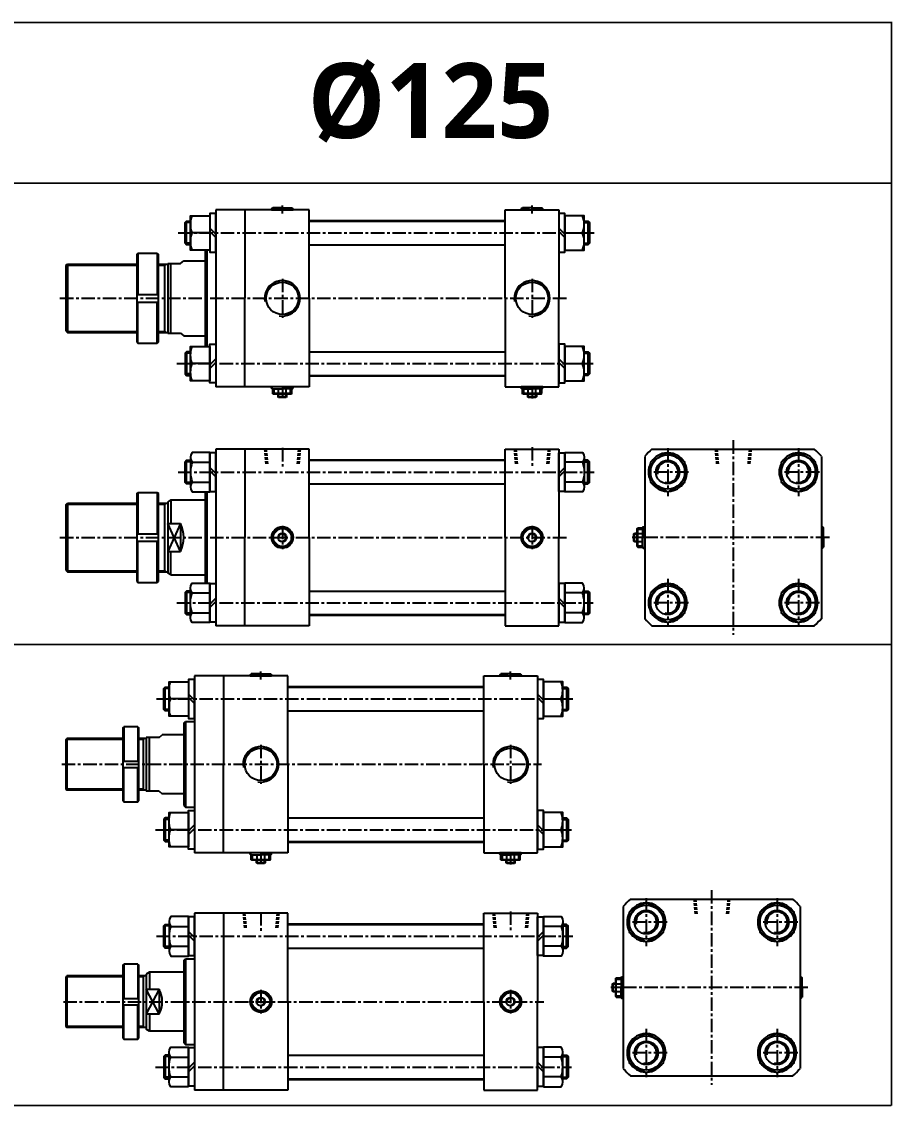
# Model space of a CAD drawing. Extents: x -819 to 29893, y -8942 to 9886.
# Drawn here: x 3493 to 4305, y 1799 to 2811 of the extents above; entities that cross this region are included whole.
import ezdxf

# ---------------------------------------------------------------- set-up
doc = ezdxf.new("R2010")
doc.units = 0
doc.header["$LTSCALE"] = 10
doc.header["$MEASUREMENT"] = 0
doc.linetypes.add('CENTER', pattern=[2, 1.25, -0.25, 0.25, -0.25])
doc.linetypes.add('HIDDEN', pattern=[0.375, 0.25, -0.125])
doc.layers.get('0').update_dxf_attribs({"linetype": 'CONTINUOUS'})
for name, color, linetype in [('CENTER', 1, 'CENTER'), ('ML', 7, 'CONTINUOUS'), ('THIN', 3, 'CONTINUOUS')]:
    doc.layers.add(name, color=color, linetype=linetype)
doc.styles.add('문자', font='romans.shx')

msp = doc.modelspace()

# ---------------------------------------------------------------- linework, layer by layer
at = {"layer": 'CENTER'}
for p, q in [((4095.8, 2413), (4095.8, 2368.1)), ((4217.8, 2413), (4217.8, 2368.1)), ((4115.3, 2390.6), (4076.4, 2390.6)), ((4237.3, 2390.6), (4198.4, 2390.6)), ((4095.8, 2291), (4095.8, 2246.1)), ((4217.8, 2291), (4217.8, 2246.1)), ((4115.3, 2268.6), (4076.4, 2268.6)), ((4237.3, 2268.6), (4198.4, 2268.6))]:
    msp.add_line(p, q, dxfattribs=at)
at = {"layer": 'ML'}
for p, q in [((3674.2, 2635.3), (3674.2, 2470.3)), ((3701.2, 2635.3), (3674.2, 2635.3)), ((3701.2, 2635.3), (3701.2, 2552.8)), ((3761.2, 2635.3), (3701.2, 2635.3)), ((3726.2, 2636.3), (3727.2, 2637.3)), ((3726.2, 2636.3), (3726.2, 2635.3)), ((3726.2, 2636.3), (3731.8, 2636.3)), ((3726.2, 2635.3), (3746.2, 2635.3)), ((3726.2, 2635.3), (3746.2, 2635.3)), ((3736.2, 2637.3), (3727.2, 2637.3)), ((3731.8, 2637.3), (3731.8, 2635.3)), ((3736.2, 2637.3), (3745.2, 2637.3)), ((3740.6, 2637.3), (3740.6, 2635.3)), ((3746.2, 2636.3), (3740.6, 2636.3)), ((3746.2, 2636.3), (3745.2, 2637.3)), ((3746.2, 2636.3), (3746.2, 2635.3)), ((3761.2, 2552.8), (3761.2, 2635.3)), ((3944.2, 2552.8), (3944.2, 2635.3)), ((3944.2, 2635.3), (3994.2, 2635.3)), ((3959.2, 2636.3), (3960.2, 2637.3)), ((3959.2, 2636.3), (3959.2, 2635.3)), ((3959.2, 2636.3), (3964.8, 2636.3)), ((3959.2, 2635.3), (3979.2, 2635.3)), ((3959.2, 2635.3), (3979.2, 2635.3)), ((3969.2, 2637.3), (3960.2, 2637.3)), ((3964.8, 2637.3), (3964.8, 2635.3)), ((3969.2, 2637.3), (3978.2, 2637.3)), ((3973.6, 2637.3), (3973.6, 2635.3)), ((3979.2, 2636.3), (3973.6, 2636.3)), ((3979.2, 2636.3), (3978.2, 2637.3)), ((3979.2, 2636.3), (3979.2, 2635.3)), ((3994.2, 2635.3), (3994.2, 2552.8)), ((3646.9, 2602.8), (3646.9, 2624.8)), ((3650.6, 2627.7), (3650.6, 2599.9)), ((4017.8, 2599.9), (4017.8, 2627.7)), ((4021.4, 2624.8), (4021.4, 2602.8)), ((3668.6, 2613.8), (3652, 2613.8)), ((3668.6, 2618.2), (3674.2, 2612.6)), ((3668.6, 2615), (3674.2, 2609.4)), ((3999.8, 2612.6), (3994.2, 2618.2)), ((3999.8, 2609.4), (3994.2, 2615)), ((3999.8, 2613.8), (4016.4, 2613.8)), ((3600.5, 2593.8), (3601.5, 2594.8)), ((3600.5, 2593.8), (3600.5, 2511.8)), ((3601.5, 2594.8), (3601.5, 2556.3)), ((3601.5, 2594.8), (3619.5, 2594.8)), ((3619.5, 2594.8), (3619.5, 2556.3)), ((3619.5, 2594.8), (3620.5, 2593.8)), ((3620.5, 2511.8), (3620.5, 2593.8)), ((3664.2, 2597.8), (3664.2, 2507.8)), ((3665.7, 2597.8), (3665.7, 2507.8)), ((3534.2, 2583.3), (3535.7, 2584.8)), ((3534.2, 2583.3), (3534.2, 2522.3)), ((3535.7, 2584.8), (3535.7, 2520.8)), ((3626.2, 2584.8), (3626.2, 2520.8)), ((3629.2, 2585.3), (3629.2, 2520.3)), ((3632.2, 2520.3), (3632.2, 2585.3)), ((3641.2, 2585.3), (3644.2, 2587.8)), ((3600.5, 2556.3), (3620.5, 2556.3)), ((3701.2, 2470.3), (3701.2, 2552.8)), ((3761.2, 2552.8), (3761.2, 2470.3)), ((3944.2, 2552.8), (3944.2, 2470.3)), ((3994.2, 2470.3), (3994.2, 2552.8)), ((3600.5, 2549.3), (3620.5, 2549.3)), ((3601.5, 2510.8), (3601.5, 2549.3)), ((3619.5, 2510.8), (3619.5, 2549.3)), ((3534.2, 2522.3), (3535.7, 2520.8)), ((3600.5, 2511.8), (3601.5, 2510.8)), ((3601.5, 2510.8), (3619.5, 2510.8)), ((3619.5, 2510.8), (3620.5, 2511.8)), ((3641.2, 2520.3), (3644.2, 2517.8)), ((3646.9, 2502.8), (3646.9, 2480.8)), ((3650.6, 2477.9), (3650.6, 2505.7)), ((4017.8, 2477.9), (4017.8, 2505.7)), ((4021.4, 2502.8), (4021.4, 2480.8)), ((3668.6, 2491.8), (3652, 2491.8)), ((3668.6, 2490.6), (3674.2, 2496.2)), ((3668.6, 2487.4), (3674.2, 2493)), ((3999.8, 2490.6), (3994.2, 2496.2)), ((3999.8, 2487.4), (3994.2, 2493)), ((3999.8, 2491.8), (4016.4, 2491.8)), ((3701.2, 2470.3), (3674.2, 2470.3)), ((3761.2, 2470.3), (3701.2, 2470.3)), ((3726.2, 2468.8), (3726.2, 2470.3)), ((3746.2, 2470.3), (3726.2, 2470.3)), ((3746.2, 2468.8), (3746.2, 2470.3)), ((3944.2, 2470.3), (3994.2, 2470.3)), ((3959.2, 2468.8), (3959.2, 2470.3)), ((3979.2, 2470.3), (3959.2, 2470.3)), ((3979.2, 2468.8), (3979.2, 2470.3)), ((3726.7, 2468.3), (3726.2, 2468.8)), ((3726.7, 2468.3), (3736.2, 2468.3)), ((3727.2, 2463.8), (3727.2, 2468.3)), ((3727.7, 2463.3), (3727.2, 2463.8)), ((3745.2, 2463.8), (3727.2, 2463.8)), ((3736.2, 2463.3), (3727.7, 2463.3)), ((3728.5, 2463.8), (3728.5, 2468.3)), ((3732.2, 2460.8), (3732.2, 2463.3)), ((3740.2, 2460.8), (3732.2, 2460.8)), ((3732.7, 2460.3), (3732.2, 2460.8)), ((3732.6, 2463.8), (3732.6, 2468.3)), ((3739.7, 2460.3), (3732.7, 2460.3)), ((3745.7, 2468.3), (3736.2, 2468.3)), ((3744.7, 2463.3), (3736.2, 2463.3)), ((3740.2, 2460.8), (3739.7, 2460.3)), ((3739.8, 2463.8), (3739.8, 2468.3)), ((3740.2, 2463.3), (3740.2, 2460.8)), ((3743.9, 2463.8), (3743.9, 2468.3)), ((3744.7, 2463.3), (3745.2, 2463.8)), ((3745.2, 2463.8), (3745.2, 2468.3)), ((3745.7, 2468.3), (3746.2, 2468.8)), ((3959.7, 2468.3), (3959.2, 2468.8)), ((3959.7, 2468.3), (3969.2, 2468.3)), ((3960.2, 2463.8), (3960.2, 2468.3)), ((3960.7, 2463.3), (3960.2, 2463.8)), ((3978.2, 2463.8), (3960.2, 2463.8)), ((3969.2, 2463.3), (3960.7, 2463.3)), ((3961.5, 2463.8), (3961.5, 2468.3)), ((3965.2, 2460.8), (3965.2, 2463.3)), ((3973.2, 2460.8), (3965.2, 2460.8)), ((3965.7, 2460.3), (3965.2, 2460.8)), ((3965.6, 2463.8), (3965.6, 2468.3)), ((3972.7, 2460.3), (3965.7, 2460.3)), ((3978.7, 2468.3), (3969.2, 2468.3)), ((3977.7, 2463.3), (3969.2, 2463.3)), ((3973.2, 2460.8), (3972.7, 2460.3)), ((3972.8, 2463.8), (3972.8, 2468.3)), ((3973.2, 2463.3), (3973.2, 2460.8)), ((3976.9, 2463.8), (3976.9, 2468.3)), ((3977.7, 2463.3), (3978.2, 2463.8)), ((3978.2, 2463.8), (3978.2, 2468.3)), ((3978.7, 2468.3), (3979.2, 2468.8)), ((3701.2, 2412.1), (3674.2, 2412.1)), ((3674.2, 2412.1), (3674.2, 2247.1)), ((3761.2, 2412.1), (3701.2, 2412.1)), ((3701.2, 2412.1), (3701.2, 2329.6)), ((3761.2, 2329.6), (3761.2, 2412.1)), ((3944.2, 2412.1), (3994.2, 2412.1)), ((3944.2, 2329.6), (3944.2, 2412.1)), ((3994.2, 2412.1), (3994.2, 2329.6)), ((4081.1, 2412.1), (4232.6, 2412.1)), ((3646.9, 2379.6), (3646.9, 2401.6)), ((3650.6, 2404.4), (3650.6, 2376.7)), ((3652, 2399.8), (3668.6, 2399.8)), ((4016.4, 2399.8), (3999.8, 2399.8)), ((4017.8, 2404.4), (4017.8, 2376.7)), ((4021.4, 2379.6), (4021.4, 2401.6)), ((4074.3, 2405.3), (4074.3, 2253.8)), ((4239.3, 2405.3), (4239.3, 2253.8)), ((3668.6, 2395), (3674.2, 2389.4)), ((3668.6, 2391.8), (3674.2, 2386.2)), ((3999.8, 2395), (3994.2, 2389.4)), ((3999.8, 2391.8), (3994.2, 2386.2)), ((3652, 2381.3), (3668.6, 2381.3)), ((4016.4, 2381.3), (3999.8, 2381.3)), ((3600.5, 2370.6), (3601.5, 2371.6)), ((3600.5, 2370.6), (3600.5, 2288.6)), ((3601.5, 2371.6), (3619.5, 2371.6)), ((3601.5, 2371.6), (3601.5, 2333.1)), ((3619.5, 2371.6), (3620.5, 2370.6)), ((3619.5, 2371.6), (3619.5, 2333.1)), ((3620.5, 2288.6), (3620.5, 2370.6)), ((3664.2, 2372.1), (3664.2, 2287)), ((3665.7, 2372.1), (3665.7, 2287)), ((3534.2, 2360.1), (3535.7, 2361.6)), ((3534.2, 2360.1), (3534.2, 2299.1)), ((3535.7, 2361.6), (3535.7, 2297.6)), ((3626.2, 2361.6), (3626.2, 2297.6)), ((3632.2, 2364.6), (3629.2, 2362.8)), ((3629.2, 2362.8), (3629.2, 2296.3)), ((3632.2, 2364.6), (3632.2, 2342.6)), ((3629.2, 2342.6), (3641.2, 2342.6)), ((3641.2, 2342.6), (3641.2, 2316.6)), ((4067.3, 2338.1), (4067.8, 2338.6)), ((4067.8, 2338.6), (4072.3, 2338.6)), ((4067.8, 2320.6), (4067.8, 2338.6)), ((4072.3, 2339.1), (4072.8, 2339.6)), ((4072.3, 2339.1), (4072.3, 2329.6)), ((4072.8, 2339.6), (4074.3, 2339.6)), ((4074.3, 2319.6), (4074.3, 2339.6)), ((4239.3, 2339.6), (4239.3, 2319.6)), ((4240.3, 2339.6), (4239.3, 2339.6)), ((4239.3, 2339.6), (4239.3, 2319.6)), ((4240.3, 2339.6), (4241.3, 2338.6)), ((4240.3, 2339.6), (4240.3, 2333.9)), ((4241.3, 2329.6), (4241.3, 2338.6)), ((3600.5, 2333.1), (3620.5, 2333.1)), ((3701.2, 2247.1), (3701.2, 2329.6)), ((3732.6, 2337.3), (3728.5, 2333.2)), ((3739.8, 2337.3), (3743.9, 2333.2)), ((3761.2, 2329.6), (3761.2, 2247.1)), ((3944.2, 2329.6), (3944.2, 2247.1)), ((3965.6, 2337.3), (3961.5, 2333.2)), ((3972.8, 2337.3), (3976.9, 2333.2)), ((3994.2, 2247.1), (3994.2, 2329.6)), ((4064.3, 2333), (4064.9, 2333.6)), ((4064.3, 2326.1), (4064.3, 2333)), ((4064.9, 2325.6), (4064.9, 2333.6)), ((4064.9, 2333.6), (4067.3, 2333.6)), ((4067.3, 2329.6), (4067.3, 2338.1)), ((4067.3, 2321.1), (4067.3, 2329.6)), ((4067.8, 2337.3), (4072.3, 2337.3)), ((4067.8, 2333.2), (4072.3, 2333.2)), ((4072.3, 2320.1), (4072.3, 2329.6)), ((4241.3, 2333.9), (4239.3, 2333.9)), ((4241.3, 2329.6), (4241.3, 2320.6)), ((3600.5, 2326.1), (3620.5, 2326.1)), ((3601.5, 2287.6), (3601.5, 2326.1)), ((3619.5, 2287.6), (3619.5, 2326.1)), ((3728.5, 2325.9), (3732.6, 2321.9)), ((3743.9, 2325.9), (3739.8, 2321.9)), ((3961.5, 2325.9), (3965.6, 2321.9)), ((3976.9, 2325.9), (3972.8, 2321.9)), ((4064.9, 2325.6), (4064.3, 2326.1)), ((4067.3, 2325.6), (4064.9, 2325.6)), ((4067.3, 2321.1), (4067.8, 2320.6)), ((4067.8, 2325.9), (4072.3, 2325.9)), ((4067.8, 2321.9), (4072.3, 2321.9)), ((4067.8, 2320.6), (4072.3, 2320.6)), ((4072.3, 2320.1), (4072.8, 2319.6)), ((4072.8, 2319.6), (4074.3, 2319.6)), ((4241.3, 2325.2), (4239.3, 2325.2)), ((4240.3, 2319.6), (4239.3, 2319.6)), ((4240.3, 2319.6), (4240.3, 2325.2)), ((4240.3, 2319.6), (4241.3, 2320.6)), ((3629.2, 2316.6), (3641.2, 2316.6)), ((3632.2, 2294.6), (3632.2, 2316.6)), ((3534.2, 2299.1), (3535.7, 2297.6)), ((3600.5, 2288.6), (3601.5, 2287.6)), ((3601.5, 2287.6), (3619.5, 2287.6)), ((3619.5, 2287.6), (3620.5, 2288.6)), ((3632.2, 2294.6), (3629.2, 2296.3)), ((3646.9, 2279.6), (3646.9, 2257.6)), ((3650.6, 2254.7), (3650.6, 2282.4)), ((3652, 2277.8), (3668.6, 2277.8)), ((4016.4, 2277.8), (3999.8, 2277.8)), ((4017.8, 2254.7), (4017.8, 2282.4)), ((4021.4, 2279.6), (4021.4, 2257.6)), ((3668.6, 2267.4), (3674.2, 2273)), ((3668.6, 2264.2), (3674.2, 2269.8)), ((3999.8, 2267.4), (3994.2, 2273)), ((3999.8, 2264.2), (3994.2, 2269.8)), ((3652, 2259.3), (3668.6, 2259.3)), ((4016.4, 2259.3), (3999.8, 2259.3)), ((3701.2, 2247.1), (3674.2, 2247.1)), ((3761.2, 2247.1), (3701.2, 2247.1)), ((3944.2, 2247.1), (3994.2, 2247.1)), ((4081.1, 2247.1), (4232.6, 2247.1)), ((3654.2, 2200.4), (3654.2, 2035.4)), ((3681.2, 2200.4), (3654.2, 2200.4)), ((3681.2, 2200.4), (3681.2, 2117.9)), ((3741.2, 2200.4), (3681.2, 2200.4)), ((3706.2, 2201.4), (3707.2, 2202.4)), ((3706.2, 2201.4), (3706.2, 2200.4)), ((3706.2, 2201.4), (3711.8, 2201.4)), ((3706.2, 2200.4), (3726.2, 2200.4)), ((3706.2, 2200.4), (3726.2, 2200.4)), ((3716.2, 2202.4), (3707.2, 2202.4)), ((3711.8, 2202.4), (3711.8, 2200.4)), ((3716.2, 2202.4), (3725.2, 2202.4)), ((3720.6, 2202.4), (3720.6, 2200.4)), ((3726.2, 2201.4), (3720.6, 2201.4)), ((3726.2, 2201.4), (3725.2, 2202.4)), ((3726.2, 2201.4), (3726.2, 2200.4)), ((3741.2, 2117.9), (3741.2, 2200.4)), ((3924.2, 2117.9), (3924.2, 2200.4)), ((3924.2, 2200.4), (3974.2, 2200.4)), ((3939.2, 2201.4), (3940.2, 2202.4)), ((3939.2, 2201.4), (3939.2, 2200.4)), ((3939.2, 2201.4), (3944.8, 2201.4)), ((3939.2, 2200.4), (3959.2, 2200.4)), ((3939.2, 2200.4), (3959.2, 2200.4)), ((3949.2, 2202.4), (3940.2, 2202.4)), ((3944.8, 2202.4), (3944.8, 2200.4)), ((3949.2, 2202.4), (3958.2, 2202.4)), ((3953.6, 2202.4), (3953.6, 2200.4)), ((3959.2, 2201.4), (3953.6, 2201.4)), ((3959.2, 2201.4), (3958.2, 2202.4)), ((3959.2, 2201.4), (3959.2, 2200.4)), ((3974.2, 2200.4), (3974.2, 2117.9)), ((3626.9, 2167.9), (3626.9, 2189.9)), ((3630.6, 2192.7), (3630.6, 2165)), ((3997.8, 2165), (3997.8, 2192.7)), ((4001.4, 2189.9), (4001.4, 2167.9)), ((3648.6, 2178.9), (3632, 2178.9)), ((3648.6, 2183.3), (3654.2, 2177.7)), ((3648.6, 2180.1), (3654.2, 2174.5)), ((3979.8, 2177.7), (3974.2, 2183.3)), ((3979.8, 2174.5), (3974.2, 2180.1)), ((3979.8, 2178.9), (3996.4, 2178.9)), ((3644.2, 2156.4), (3645.7, 2157.9)), ((3644.2, 2156.4), (3644.2, 2079.4)), ((3645.7, 2157.9), (3645.7, 2077.9)), ((3587.3, 2151.9), (3588.3, 2152.9)), ((3587.3, 2151.9), (3587.3, 2083.9)), ((3588.3, 2152.9), (3588.3, 2120.9)), ((3601.3, 2152.9), (3588.3, 2152.9)), ((3601.3, 2152.9), (3601.3, 2120.9)), ((3601.3, 2152.9), (3602.3, 2151.9)), ((3602.3, 2083.9), (3602.3, 2151.9)), ((3534.2, 2140.9), (3535.2, 2141.9)), ((3534.2, 2140.9), (3534.2, 2094.9)), ((3535.2, 2141.9), (3535.2, 2093.9)), ((3606.2, 2141.9), (3606.2, 2093.9)), ((3609.2, 2142.9), (3609.2, 2092.9)), ((3612.2, 2092.9), (3612.2, 2142.9)), ((3621.2, 2142.9), (3624.2, 2145.4)), ((3587.3, 2120.9), (3602.3, 2120.9)), ((3681.2, 2035.4), (3681.2, 2117.9)), ((3741.2, 2117.9), (3741.2, 2035.4)), ((3924.2, 2117.9), (3924.2, 2035.4)), ((3974.2, 2035.4), (3974.2, 2117.9)), ((3587.3, 2114.9), (3602.3, 2114.9)), ((3588.3, 2082.9), (3588.3, 2114.9)), ((3601.3, 2082.9), (3601.3, 2114.9)), ((3534.2, 2094.9), (3535.2, 2093.9)), ((3621.2, 2092.9), (3624.2, 2090.4)), ((3587.3, 2083.9), (3588.3, 2082.9)), ((3588.3, 2082.9), (3601.3, 2082.9)), ((3601.3, 2082.9), (3602.3, 2083.9)), ((3644.2, 2079.4), (3645.7, 2077.9)), ((3626.9, 2067.9), (3626.9, 2045.9)), ((3630.6, 2043), (3630.6, 2070.7)), ((3997.8, 2043), (3997.8, 2070.7)), ((4001.4, 2067.9), (4001.4, 2045.9)), ((3648.6, 2056.9), (3632, 2056.9)), ((3648.6, 2055.7), (3654.2, 2061.3)), ((3648.6, 2052.5), (3654.2, 2058.1)), ((3979.8, 2055.7), (3974.2, 2061.3)), ((3979.8, 2052.5), (3974.2, 2058.1)), ((3979.8, 2056.9), (3996.4, 2056.9)), ((3681.2, 2035.4), (3654.2, 2035.4)), ((3741.2, 2035.4), (3681.2, 2035.4)), ((3706.2, 2033.9), (3706.2, 2035.4)), ((3726.2, 2035.4), (3706.2, 2035.4)), ((3726.2, 2033.9), (3726.2, 2035.4)), ((3924.2, 2035.4), (3974.2, 2035.4)), ((3939.2, 2033.9), (3939.2, 2035.4)), ((3959.2, 2035.4), (3939.2, 2035.4)), ((3959.2, 2033.9), (3959.2, 2035.4)), ((3706.7, 2033.4), (3706.2, 2033.9)), ((3706.7, 2033.4), (3716.2, 2033.4)), ((3707.2, 2028.9), (3707.2, 2033.4)), ((3707.7, 2028.4), (3707.2, 2028.9)), ((3725.2, 2028.9), (3707.2, 2028.9)), ((3716.2, 2028.4), (3707.7, 2028.4)), ((3708.5, 2028.9), (3708.5, 2033.4)), ((3712.2, 2025.9), (3712.2, 2028.4)), ((3720.2, 2025.9), (3712.2, 2025.9)), ((3712.7, 2025.4), (3712.2, 2025.9)), ((3712.6, 2028.9), (3712.6, 2033.4)), ((3719.7, 2025.4), (3712.7, 2025.4)), ((3725.7, 2033.4), (3716.2, 2033.4)), ((3724.7, 2028.4), (3716.2, 2028.4)), ((3720.2, 2025.9), (3719.7, 2025.4)), ((3719.8, 2028.9), (3719.8, 2033.4)), ((3720.2, 2028.4), (3720.2, 2025.9)), ((3723.9, 2028.9), (3723.9, 2033.4)), ((3724.7, 2028.4), (3725.2, 2028.9)), ((3725.2, 2028.9), (3725.2, 2033.4)), ((3725.7, 2033.4), (3726.2, 2033.9)), ((3939.7, 2033.4), (3939.2, 2033.9)), ((3939.7, 2033.4), (3949.2, 2033.4)), ((3940.2, 2028.9), (3940.2, 2033.4)), ((3940.7, 2028.4), (3940.2, 2028.9)), ((3958.2, 2028.9), (3940.2, 2028.9)), ((3949.2, 2028.4), (3940.7, 2028.4)), ((3941.5, 2028.9), (3941.5, 2033.4)), ((3945.2, 2025.9), (3945.2, 2028.4)), ((3953.2, 2025.9), (3945.2, 2025.9)), ((3945.7, 2025.4), (3945.2, 2025.9)), ((3945.6, 2028.9), (3945.6, 2033.4)), ((3952.7, 2025.4), (3945.7, 2025.4)), ((3958.7, 2033.4), (3949.2, 2033.4)), ((3957.7, 2028.4), (3949.2, 2028.4)), ((3953.2, 2025.9), (3952.7, 2025.4)), ((3952.8, 2028.9), (3952.8, 2033.4)), ((3953.2, 2028.4), (3953.2, 2025.9)), ((3956.9, 2028.9), (3956.9, 2033.4)), ((3957.7, 2028.4), (3958.2, 2028.9)), ((3958.2, 2028.9), (3958.2, 2033.4)), ((3958.7, 2033.4), (3959.2, 2033.9)), ((4054.3, 1985.3), (4054.3, 1833.9)), ((4061.1, 1992.1), (4212.6, 1992.1)), ((4219.3, 1985.3), (4219.3, 1833.9)), ((3681.2, 1978.9), (3654.2, 1978.9)), ((3654.2, 1978.9), (3654.2, 1813.9)), ((3741.2, 1978.9), (3681.2, 1978.9)), ((3681.2, 1978.9), (3681.2, 1896.4)), ((3741.2, 1896.4), (3741.2, 1978.9)), ((3924.2, 1978.9), (3974.2, 1978.9)), ((3924.2, 1896.4), (3924.2, 1978.9)), ((3974.2, 1978.9), (3974.2, 1896.4)), ((3626.9, 1946.4), (3626.9, 1968.4)), ((3630.6, 1971.3), (3630.6, 1943.6)), ((3632, 1966.7), (3648.6, 1966.7)), ((3996.4, 1966.7), (3979.8, 1966.7)), ((3997.8, 1971.3), (3997.8, 1943.6)), ((4001.4, 1946.4), (4001.4, 1968.4)), ((3648.6, 1961.8), (3654.2, 1956.2)), ((3648.6, 1958.6), (3654.2, 1953)), ((3979.8, 1961.8), (3974.2, 1956.2)), ((3979.8, 1958.6), (3974.2, 1953)), ((3632, 1948.2), (3648.6, 1948.2)), ((3996.4, 1948.2), (3979.8, 1948.2)), ((3644.2, 1934.9), (3645.7, 1936.4)), ((3644.2, 1934.9), (3644.2, 1857.9)), ((3645.7, 1936.4), (3645.7, 1856.4)), ((3587.3, 1930.4), (3588.3, 1931.4)), ((3587.3, 1930.4), (3587.3, 1862.4)), ((3588.3, 1931.4), (3588.3, 1899.4)), ((3601.3, 1931.4), (3588.3, 1931.4)), ((3601.3, 1931.4), (3601.3, 1899.4)), ((3601.3, 1931.4), (3602.3, 1930.4)), ((3602.3, 1862.4), (3602.3, 1930.4)), ((3612.2, 1923.9), (3609.2, 1922.2)), ((3612.2, 1923.9), (3612.2, 1908)), ((3534.2, 1919.4), (3535.2, 1920.4)), ((3534.2, 1919.4), (3534.2, 1873.4)), ((3535.2, 1920.4), (3535.2, 1872.4)), ((3606.2, 1920.4), (3606.2, 1872.4)), ((3609.2, 1922.2), (3609.2, 1870.7)), ((4044.3, 1913.1), (4044.9, 1913.6)), ((4044.3, 1906.1), (4044.3, 1913.1)), ((4044.9, 1905.6), (4044.9, 1913.6)), ((4044.9, 1913.6), (4047.3, 1913.6)), ((4047.3, 1918.1), (4047.8, 1918.6)), ((4047.3, 1909.6), (4047.3, 1918.1)), ((4047.8, 1918.6), (4052.3, 1918.6)), ((4047.8, 1900.6), (4047.8, 1918.6)), ((4047.8, 1917.3), (4052.3, 1917.3)), ((4047.8, 1913.2), (4052.3, 1913.2)), ((4052.3, 1919.1), (4052.8, 1919.6)), ((4052.3, 1919.1), (4052.3, 1909.6)), ((4052.8, 1919.6), (4054.3, 1919.6)), ((4054.3, 1899.6), (4054.3, 1919.6)), ((4219.3, 1919.6), (4219.3, 1899.6)), ((4219.3, 1919.6), (4219.3, 1899.6)), ((4219.3, 1919.6), (4219.3, 1899.6)), ((4220.3, 1919.6), (4219.3, 1919.6)), ((4221.3, 1914), (4219.3, 1914)), ((4220.3, 1919.6), (4221.3, 1918.6)), ((4220.3, 1919.6), (4220.3, 1914)), ((4221.3, 1909.6), (4221.3, 1918.6)), ((3609.2, 1908), (3621.2, 1908)), ((3621.2, 1908), (3621.2, 1884.9)), ((3712.6, 1904.1), (3708.5, 1900.1)), ((3719.8, 1904.1), (3723.9, 1900.1)), ((3945.6, 1904.1), (3941.5, 1900.1)), ((3952.8, 1904.1), (3956.9, 1900.1)), ((4044.9, 1905.6), (4044.3, 1906.1)), ((4047.3, 1905.6), (4044.9, 1905.6)), ((4047.3, 1901.1), (4047.3, 1909.6)), ((4047.8, 1906), (4052.3, 1906)), ((4052.3, 1900.1), (4052.3, 1909.6)), ((4221.3, 1905.2), (4219.3, 1905.2)), ((4220.3, 1899.6), (4220.3, 1905.2)), ((4221.3, 1909.6), (4221.3, 1900.6)), ((3587.3, 1899.4), (3602.3, 1899.4)), ((3587.3, 1893.4), (3602.3, 1893.4)), ((3588.3, 1861.4), (3588.3, 1893.4)), ((3601.3, 1861.4), (3601.3, 1893.4)), ((3681.2, 1813.9), (3681.2, 1896.4)), ((3708.5, 1892.8), (3712.6, 1888.7)), ((3723.9, 1892.8), (3719.8, 1888.7)), ((3741.2, 1896.4), (3741.2, 1813.9)), ((3924.2, 1896.4), (3924.2, 1813.9)), ((3941.5, 1892.8), (3945.6, 1888.7)), ((3956.9, 1892.8), (3952.8, 1888.7)), ((3974.2, 1813.9), (3974.2, 1896.4)), ((4047.3, 1901.1), (4047.8, 1900.6)), ((4047.8, 1901.9), (4052.3, 1901.9)), ((4047.8, 1900.6), (4052.3, 1900.6)), ((4052.3, 1900.1), (4052.8, 1899.6)), ((4052.8, 1899.6), (4054.3, 1899.6)), ((4220.3, 1899.6), (4219.3, 1899.6)), ((4220.3, 1899.6), (4221.3, 1900.6)), ((3609.2, 1884.9), (3621.2, 1884.9)), ((3612.2, 1884.9), (3612.2, 1868.9)), ((3534.2, 1873.4), (3535.2, 1872.4)), ((3587.3, 1862.4), (3588.3, 1861.4)), ((3601.3, 1861.4), (3602.3, 1862.4)), ((3612.2, 1868.9), (3609.2, 1870.7)), ((3588.3, 1861.4), (3601.3, 1861.4)), ((3644.2, 1857.9), (3645.7, 1856.4)), ((3626.9, 1846.4), (3626.9, 1824.4)), ((3630.6, 1821.6), (3630.6, 1849.3)), ((3632, 1844.7), (3648.6, 1844.7)), ((3996.4, 1844.7), (3979.8, 1844.7)), ((3997.8, 1821.6), (3997.8, 1849.3)), ((4001.4, 1846.4), (4001.4, 1824.4)), ((3648.6, 1834.2), (3654.2, 1839.8)), ((3648.6, 1831), (3654.2, 1836.6)), ((3979.8, 1834.2), (3974.2, 1839.8)), ((3979.8, 1831), (3974.2, 1836.6)), ((3632, 1826.2), (3648.6, 1826.2)), ((3996.4, 1826.2), (3979.8, 1826.2)), ((4061.1, 1827.1), (4212.6, 1827.1)), ((3681.2, 1813.9), (3654.2, 1813.9)), ((3741.2, 1813.9), (3681.2, 1813.9)), ((3924.2, 1813.9), (3974.2, 1813.9))]:
    msp.add_line(p, q, dxfattribs=at)
at = {"layer": 'ML', "color": 2}
for p, q in [((3726.7, 2636.8), (3726.7, 2635.3)), ((3733.8, 2635.3), (3731.8, 2637.3)), ((3738.6, 2635.3), (3740.6, 2637.3)), ((3745.7, 2636.8), (3745.7, 2635.3)), ((3959.7, 2636.8), (3959.7, 2635.3)), ((3966.8, 2635.3), (3964.8, 2637.3)), ((3971.6, 2635.3), (3973.6, 2637.3)), ((3978.7, 2636.8), (3978.7, 2635.3)), ((3626.2, 2583.8), (3627.9, 2584.8)), ((3626.2, 2521.8), (3627.9, 2520.8)), ((3726.7, 2468.3), (3726.7, 2470.3)), ((3745.7, 2468.3), (3745.7, 2470.3)), ((3959.7, 2468.3), (3959.7, 2470.3)), ((3978.7, 2468.3), (3978.7, 2470.3)), ((3732.7, 2460.3), (3732.7, 2463.3)), ((3739.7, 2460.3), (3739.7, 2463.3)), ((3965.7, 2460.3), (3965.7, 2463.3)), ((3972.7, 2460.3), (3972.7, 2463.3)), ((3626.2, 2360.6), (3627.9, 2361.6)), ((3657.7, 2364.6), (3659.1, 2364.6)), ((3641.2, 2342.6), (3629.2, 2316.6)), ((3641.2, 2316.6), (3629.2, 2342.6)), ((4072.3, 2339.1), (4074.3, 2339.1)), ((4240.8, 2339.1), (4239.3, 2339.1)), ((4064.3, 2333), (4067.3, 2333)), ((4239.3, 2332), (4241.3, 2333.9)), ((4064.3, 2326.1), (4067.3, 2326.1)), ((4072.3, 2320.1), (4074.3, 2320.1)), ((4239.3, 2327.1), (4241.3, 2325.2)), ((4240.8, 2320.1), (4239.3, 2320.1)), ((3626.2, 2298.6), (3627.9, 2297.6)), ((3706.7, 2201.9), (3706.7, 2200.4)), ((3713.8, 2200.4), (3711.8, 2202.4)), ((3718.6, 2200.4), (3720.6, 2202.4)), ((3725.7, 2201.9), (3725.7, 2200.4)), ((3939.7, 2201.9), (3939.7, 2200.4)), ((3946.8, 2200.4), (3944.8, 2202.4)), ((3951.6, 2200.4), (3953.6, 2202.4)), ((3958.7, 2201.9), (3958.7, 2200.4)), ((3630.6, 2188.5), (3625.6, 2188.5)), ((3997.8, 2188.5), (4002.8, 2188.5)), ((3630.6, 2169.2), (3625.6, 2169.2)), ((3997.8, 2169.2), (4002.8, 2169.2)), ((3606.2, 2141.1), (3607.5, 2141.9)), ((3606.2, 2094.6), (3607.5, 2093.9)), ((3630.6, 2066.5), (3625.6, 2066.5)), ((3997.8, 2066.5), (4002.8, 2066.5)), ((3630.6, 2047.2), (3625.6, 2047.2)), ((3997.8, 2047.2), (4002.8, 2047.2)), ((3706.7, 2033.4), (3706.7, 2035.4)), ((3725.7, 2033.4), (3725.7, 2035.4)), ((3939.7, 2033.4), (3939.7, 2035.4)), ((3958.7, 2033.4), (3958.7, 2035.4)), ((3712.7, 2025.4), (3712.7, 2028.4)), ((3719.7, 2025.4), (3719.7, 2028.4)), ((3945.7, 2025.4), (3945.7, 2028.4)), ((3952.7, 2025.4), (3952.7, 2028.4)), ((3630.6, 1967.1), (3625.6, 1967.1)), ((3997.8, 1967.1), (4002.8, 1967.1)), ((3630.6, 1947.8), (3625.6, 1947.8)), ((3997.8, 1947.8), (4002.8, 1947.8)), ((3606.2, 1919.7), (3607.5, 1920.4)), ((4044.3, 1913.1), (4047.3, 1913.1)), ((4052.3, 1919.1), (4054.3, 1919.1)), ((4220.8, 1919.1), (4219.3, 1919.1)), ((4219.3, 1912), (4221.3, 1914)), ((3621.2, 1884.9), (3609.2, 1908)), ((3621.2, 1908), (3609.2, 1884.9)), ((4044.3, 1906.1), (4047.3, 1906.1)), ((4219.3, 1907.2), (4221.3, 1905.2)), ((4052.3, 1900.1), (4054.3, 1900.1)), ((4220.8, 1900.1), (4219.3, 1900.1)), ((3606.2, 1873.2), (3607.5, 1872.4)), ((3630.6, 1845.1), (3625.6, 1845.1)), ((3997.8, 1845.1), (4002.8, 1845.1)), ((3630.6, 1825.8), (3625.6, 1825.8)), ((3997.8, 1825.8), (4002.8, 1825.8))]:
    msp.add_line(p, q, dxfattribs=at)
at = {"layer": 'ML', "color": 1, "linetype": 'CENTER'}
for p, q in [((3736.2, 2632), (3736.2, 2639.4)), ((3969.2, 2632), (3969.2, 2639.5)), ((3638.9, 2613.8), (4027.3, 2613.8)), ((3736.2, 2571.1), (3736.2, 2534.5)), ((3969.2, 2571.1), (3969.2, 2534.5)), ((3528.7, 2552.8), (4003.4, 2552.8)), ((3637.7, 2491.8), (4026.1, 2491.8)), ((3736.2, 2471.1), (3736.2, 2459.5)), ((3969.2, 2471.1), (3969.2, 2459.3)), ((4156.8, 2420.3), (4156.8, 2238.8)), ((3736.2, 2413.1), (3736.2, 2395.7)), ((3969.2, 2413.8), (3969.2, 2395.6)), ((3638.9, 2390.6), (4027.3, 2390.6)), ((3736.2, 2340.6), (3736.2, 2318.6)), ((3969.2, 2340.6), (3969.2, 2318.6)), ((3528.7, 2329.6), (4003.4, 2329.6)), ((4075.2, 2329.6), (4062.6, 2329.6)), ((4246.6, 2329.6), (4063, 2329.6)), ((4243.3, 2329.6), (4239.3, 2329.6)), ((3637.7, 2268.6), (4026.1, 2268.6)), ((3716.2, 2197), (3716.2, 2204.5)), ((3949.2, 2197), (3949.2, 2204.5)), ((3618.9, 2178.9), (4007.3, 2178.9)), ((3716.2, 2136.2), (3716.2, 2099.6)), ((3949.2, 2136.2), (3949.2, 2099.6)), ((3530.5, 2117.9), (3978.1, 2117.9)), ((3617.7, 2056.9), (4006.1, 2056.9)), ((3716.2, 2036.2), (3716.2, 2024.6)), ((3949.2, 2036.2), (3949.2, 2024.4)), ((4136.8, 2000.4), (4136.8, 1818.9)), ((4075.8, 1993.1), (4075.8, 1948.1)), ((4197.8, 1993.1), (4197.8, 1948.1)), ((3716.2, 1980), (3716.2, 1962.5)), ((3949.2, 1980.7), (3949.2, 1962.4)), ((4095.3, 1970.6), (4056.4, 1970.6)), ((4217.3, 1970.6), (4178.4, 1970.6)), ((3618.9, 1957.4), (4007.3, 1957.4)), ((3716.2, 1907.4), (3716.2, 1885.4)), ((3949.2, 1907.4), (3949.2, 1885.4)), ((4055.2, 1909.6), (4042.6, 1909.6)), ((4055.2, 1909.6), (4045.6, 1909.6)), ((4226.6, 1909.6), (4046.1, 1909.6)), ((4223.3, 1909.6), (4219.3, 1909.6)), ((3532, 1896.4), (3980.3, 1896.4)), ((4075.8, 1871.1), (4075.8, 1826.1)), ((4197.8, 1871.1), (4197.8, 1826.1)), ((4095.3, 1848.6), (4056.4, 1848.6)), ((4217.3, 1848.6), (4178.4, 1848.6)), ((3617.7, 1835.4), (4006.1, 1835.4))]:
    msp.add_line(p, q, dxfattribs=at)
at = {"layer": 'ML', "color": 7, "linetype": 'Continuous'}
for p, q in [((3761.2, 2625.3), (3944.2, 2625.3)), ((3761.2, 2624.8), (3944.2, 2624.8)), ((3761.2, 2602.8), (3944.2, 2602.8)), ((3535.7, 2584.8), (3600.5, 2584.8)), ((3620.5, 2584.8), (3629.2, 2584.8)), ((3629.2, 2585.3), (3641.2, 2585.3)), ((3644.2, 2587.8), (3664.2, 2587.8)), ((3535.7, 2520.8), (3600.5, 2520.8)), ((3620.5, 2520.8), (3629.2, 2520.8)), ((3629.2, 2520.3), (3641.2, 2520.3)), ((3644.2, 2517.8), (3664.2, 2517.8)), ((3761.2, 2502.8), (3944.2, 2502.8)), ((3761.2, 2480.8), (3944.2, 2480.8)), ((3761.2, 2480.3), (3944.2, 2480.3)), ((3761.2, 2402.1), (3944.2, 2402.1)), ((3761.2, 2401.6), (3944.2, 2401.6)), ((3761.2, 2379.6), (3944.2, 2379.6)), ((3535.7, 2361.6), (3600.5, 2361.6)), ((3620.5, 2361.6), (3629.2, 2361.6)), ((3632.2, 2364.6), (3664.2, 2364.6)), ((3535.7, 2297.6), (3600.5, 2297.6)), ((3620.5, 2297.6), (3629.2, 2297.6)), ((3632.2, 2294.6), (3664.2, 2294.6)), ((3761.2, 2279.6), (3944.2, 2279.6)), ((3761.2, 2257.6), (3944.2, 2257.6)), ((3761.2, 2257.1), (3944.2, 2257.1)), ((3741.2, 2190.4), (3924.2, 2190.4)), ((3741.2, 2189.9), (3924.2, 2189.9)), ((3741.2, 2167.9), (3924.2, 2167.9)), ((3645.7, 2157.9), (3654.2, 2157.9)), ((3587.3, 2141.9), (3535.2, 2141.9)), ((3609.2, 2141.9), (3602.3, 2141.9)), ((3621.2, 2142.9), (3609.2, 2142.9)), ((3644.2, 2145.4), (3624.2, 2145.4)), ((3587.3, 2093.9), (3535.2, 2093.9)), ((3609.2, 2093.9), (3602.3, 2093.9)), ((3621.2, 2092.9), (3609.2, 2092.9)), ((3644.2, 2090.4), (3624.2, 2090.4)), ((3645.7, 2077.9), (3654.2, 2077.9)), ((3741.2, 2067.9), (3924.2, 2067.9)), ((3741.2, 2045.9), (3924.2, 2045.9)), ((3741.2, 2045.4), (3924.2, 2045.4)), ((3741.2, 1968.9), (3924.2, 1968.9)), ((3741.2, 1968.4), (3924.2, 1968.4)), ((3741.2, 1946.4), (3924.2, 1946.4)), ((3645.7, 1936.4), (3654.2, 1936.4)), ((3644.2, 1923.9), (3612.2, 1923.9)), ((3587.3, 1920.4), (3535.2, 1920.4)), ((3609.2, 1920.4), (3602.3, 1920.4)), ((3587.3, 1872.4), (3535.2, 1872.4)), ((3609.2, 1872.4), (3602.3, 1872.4)), ((3644.2, 1868.9), (3612.2, 1868.9)), ((3645.7, 1856.4), (3654.2, 1856.4)), ((3741.2, 1846.4), (3924.2, 1846.4)), ((3741.2, 1824.4), (3924.2, 1824.4)), ((3741.2, 1823.9), (3924.2, 1823.9))]:
    msp.add_line(p, q, dxfattribs=at)
at = {"layer": 'ML', "color": 2, "linetype": 'Continuous'}
for p, q in [((3534.7, 2583.8), (3600.5, 2583.8)), ((3620.5, 2583.8), (3626.2, 2583.8)), ((3534.7, 2521.8), (3600.5, 2521.8)), ((3620.5, 2521.8), (3626.2, 2521.8)), ((3534.7, 2360.6), (3600.5, 2360.6)), ((3620.5, 2360.6), (3626.2, 2360.6)), ((3534.7, 2298.6), (3600.5, 2298.6)), ((3620.5, 2298.6), (3626.2, 2298.6)), ((3587.3, 2141.1), (3534.4, 2141.1)), ((3606.2, 2141.1), (3602.3, 2141.1)), ((3587.3, 2094.6), (3534.4, 2094.6)), ((3606.2, 2094.6), (3602.3, 2094.6)), ((3587.3, 1919.7), (3534.4, 1919.7)), ((3606.2, 1919.7), (3602.3, 1919.7)), ((3587.3, 1873.2), (3534.4, 1873.2)), ((3606.2, 1873.2), (3602.3, 1873.2))]:
    msp.add_line(p, q, dxfattribs=at)
at = {"layer": 'ML', "color": 6, "linetype": 'HIDDEN'}
for p, q in [((3719.6, 2412.1), (3720.8, 2398.1)), ((3721, 2412.1), (3722.3, 2398.1)), ((3751.3, 2412.1), (3750.1, 2398.1)), ((3752.8, 2412.1), (3751.6, 2398.1)), ((3952.6, 2412.1), (3953.8, 2398.1)), ((3954, 2412.1), (3955.3, 2398.1)), ((3984.3, 2412.1), (3983.1, 2398.1)), ((3985.8, 2412.1), (3984.6, 2398.1)), ((4140.2, 2412.1), (4141.4, 2398.1)), ((4141.7, 2412.1), (4142.9, 2398.1)), ((4172, 2412.1), (4170.7, 2398.1)), ((4173.5, 2412.1), (4172.2, 2398.1)), ((4120.2, 1992.1), (4121.4, 1978.1)), ((4121.7, 1992.1), (4122.9, 1978.1)), ((4152, 1992.1), (4150.7, 1978.1)), ((4153.5, 1992.1), (4152.2, 1978.1)), ((3699.6, 1978.9), (3700.8, 1964.9)), ((3701, 1978.9), (3702.3, 1964.9)), ((3731.3, 1978.9), (3730.1, 1964.9)), ((3732.8, 1978.9), (3731.6, 1964.9)), ((3932.6, 1978.9), (3933.8, 1964.9)), ((3934, 1978.9), (3935.3, 1964.9)), ((3964.3, 1978.9), (3963.1, 1964.9)), ((3965.8, 1978.9), (3964.6, 1964.9))]:
    msp.add_line(p, q, dxfattribs=at)
at = {"layer": 'ML', "const_width": 1.5}
for points in [[(4304.6, 2660.2), (4304.6, 2810.2), (150, 2810.2)], [(3475.9, 2660.2), (4304.6, 2660.2), (4304.6, 1799.5)], [(3475.9, 2229.8), (4304.6, 2229.8)], [(3475.9, 1799.5), (4304.6, 1799.5)]]:
    msp.add_lwpolyline(points, dxfattribs=at)
at = {"layer": 'ML'}
for points in [[(3674.2, 2595.8), (3674.2, 2631.9), (3668.6, 2631.9), (3668.6, 2595.8), (3674.2, 2595.8)], [(3994.2, 2631.9), (3994.2, 2595.8), (3999.8, 2595.8), (3999.8, 2631.9), (3994.2, 2631.9)], [(3650.6, 2602.8), (3646.9, 2602.8), (3645.6, 2604.2), (3645.6, 2623.5), (3646.9, 2624.8), (3650.6, 2624.8)], [(4017.8, 2624.8), (4021.4, 2624.8), (4022.8, 2623.5), (4022.8, 2604.2), (4021.4, 2602.8), (4017.8, 2602.8)], [(3650.6, 2502.8), (3646.9, 2502.8), (3645.6, 2501.5), (3645.6, 2482.2), (3646.9, 2480.8), (3650.6, 2480.8)], [(3674.2, 2509.9), (3674.2, 2473.8), (3668.6, 2473.8), (3668.6, 2509.9), (3674.2, 2509.9)], [(3994.2, 2509.9), (3994.2, 2473.8), (3999.8, 2473.8), (3999.8, 2509.9), (3994.2, 2509.9)], [(4017.8, 2502.8), (4021.4, 2502.8), (4022.8, 2501.5), (4022.8, 2482.2), (4021.4, 2480.8), (4017.8, 2480.8)], [(4079.8, 2399.8), (4079.8, 2381.3), (4095.8, 2372.1), (4111.8, 2381.3), (4111.8, 2399.8), (4095.8, 2409), (4079.8, 2399.8)], [(4201.8, 2399.8), (4201.8, 2381.3), (4217.8, 2372.1), (4233.8, 2381.3), (4233.8, 2399.8), (4217.8, 2409), (4201.8, 2399.8)], [(3650.6, 2379.6), (3646.9, 2379.6), (3645.6, 2380.9), (3645.6, 2400.2), (3646.9, 2401.6), (3650.6, 2401.6)], [(3674.2, 2372.5), (3674.2, 2408.6), (3668.6, 2408.6), (3668.6, 2372.5), (3674.2, 2372.5)], [(3994.2, 2372.5), (3994.2, 2408.6), (3999.8, 2408.6), (3999.8, 2372.5), (3994.2, 2372.5)], [(4017.8, 2379.6), (4021.4, 2379.6), (4022.8, 2380.9), (4022.8, 2400.2), (4021.4, 2401.6), (4017.8, 2401.6)], [(3650.6, 2279.6), (3646.9, 2279.6), (3645.6, 2278.2), (3645.6, 2258.9), (3646.9, 2257.6), (3650.6, 2257.6)], [(3674.2, 2286.6), (3674.2, 2250.5), (3668.6, 2250.5), (3668.6, 2286.6), (3674.2, 2286.6)], [(3994.2, 2286.6), (3994.2, 2250.5), (3999.8, 2250.5), (3999.8, 2286.6), (3994.2, 2286.6)], [(4017.8, 2279.6), (4021.4, 2279.6), (4022.8, 2278.2), (4022.8, 2258.9), (4021.4, 2257.6), (4017.8, 2257.6)], [(4079.8, 2277.8), (4079.8, 2259.3), (4095.8, 2250.1), (4111.8, 2259.3), (4111.8, 2277.8), (4095.8, 2287), (4079.8, 2277.8)], [(4201.8, 2277.8), (4201.8, 2259.3), (4217.8, 2250.1), (4233.8, 2259.3), (4233.8, 2277.8), (4217.8, 2287), (4201.8, 2277.8)], [(3654.2, 2160.8), (3654.2, 2196.9), (3648.6, 2196.9), (3648.6, 2160.8), (3654.2, 2160.8)], [(3974.2, 2196.9), (3974.2, 2160.8), (3979.8, 2160.8), (3979.8, 2196.9), (3974.2, 2196.9)], [(3630.6, 2167.9), (3626.9, 2167.9), (3625.6, 2169.2), (3625.6, 2188.5), (3626.9, 2189.9), (3630.6, 2189.9)], [(3997.8, 2189.9), (4001.4, 2189.9), (4002.8, 2188.5), (4002.8, 2169.2), (4001.4, 2167.9), (3997.8, 2167.9)], [(3630.6, 2067.9), (3626.9, 2067.9), (3625.6, 2066.5), (3625.6, 2047.2), (3626.9, 2045.9), (3630.6, 2045.9)], [(3654.2, 2074.9), (3654.2, 2038.8), (3648.6, 2038.8), (3648.6, 2074.9), (3654.2, 2074.9)], [(3974.2, 2074.9), (3974.2, 2038.8), (3979.8, 2038.8), (3979.8, 2074.9), (3974.2, 2074.9)], [(3997.8, 2067.9), (4001.4, 2067.9), (4002.8, 2066.5), (4002.8, 2047.2), (4001.4, 2045.9), (3997.8, 2045.9)], [(4059.8, 1979.8), (4059.8, 1961.4), (4075.8, 1952.1), (4091.8, 1961.4), (4091.8, 1979.8), (4075.8, 1989.1), (4059.8, 1979.8)], [(4181.8, 1979.8), (4181.8, 1961.4), (4197.8, 1952.1), (4213.8, 1961.4), (4213.8, 1979.8), (4197.8, 1989.1), (4181.8, 1979.8)], [(3654.2, 1939.4), (3654.2, 1975.5), (3648.6, 1975.5), (3648.6, 1939.4), (3654.2, 1939.4)], [(3974.2, 1939.4), (3974.2, 1975.5), (3979.8, 1975.5), (3979.8, 1939.4), (3974.2, 1939.4)], [(3630.6, 1946.4), (3626.9, 1946.4), (3625.6, 1947.8), (3625.6, 1967.1), (3626.9, 1968.4), (3630.6, 1968.4)], [(3997.8, 1946.4), (4001.4, 1946.4), (4002.8, 1947.8), (4002.8, 1967.1), (4001.4, 1968.4), (3997.8, 1968.4)], [(4059.8, 1857.8), (4059.8, 1839.4), (4075.8, 1830.1), (4091.8, 1839.4), (4091.8, 1857.8), (4075.8, 1867.1), (4059.8, 1857.8)], [(4181.8, 1857.8), (4181.8, 1839.4), (4197.8, 1830.1), (4213.8, 1839.4), (4213.8, 1857.8), (4197.8, 1867.1), (4181.8, 1857.8)], [(3654.2, 1853.5), (3654.2, 1817.4), (3648.6, 1817.4), (3648.6, 1853.5), (3654.2, 1853.5)], [(3974.2, 1853.5), (3974.2, 1817.4), (3979.8, 1817.4), (3979.8, 1853.5), (3974.2, 1853.5)], [(3630.6, 1846.4), (3626.9, 1846.4), (3625.6, 1845.1), (3625.6, 1825.8), (3626.9, 1824.4), (3630.6, 1824.4)], [(3997.8, 1846.4), (4001.4, 1846.4), (4002.8, 1845.1), (4002.8, 1825.8), (4001.4, 1824.4), (3997.8, 1824.4)]]:
    msp.add_lwpolyline(points, dxfattribs=at)
for points in [[(3668.6, 2597.8), (3650.6, 2597.8), (3650.6, 2629.8), (3668.6, 2629.8)], [(3999.8, 2597.8), (4017.8, 2597.8), (4017.8, 2629.8), (3999.8, 2629.8)], [(3668.6, 2475.8), (3650.6, 2475.8), (3650.6, 2507.8), (3668.6, 2507.8)], [(3999.8, 2475.8), (4017.8, 2475.8), (4017.8, 2507.8), (3999.8, 2507.8)], [(3648.6, 2162.9), (3630.6, 2162.9), (3630.6, 2194.9), (3648.6, 2194.9)], [(3979.8, 2162.9), (3997.8, 2162.9), (3997.8, 2194.9), (3979.8, 2194.9)], [(3648.6, 2040.9), (3630.6, 2040.9), (3630.6, 2072.9), (3648.6, 2072.9)], [(3979.8, 2040.9), (3997.8, 2040.9), (3997.8, 2072.9), (3979.8, 2072.9)]]:
    msp.add_lwpolyline(points, close=True, dxfattribs=at)
for points in [[(3652, 2597.8, -0.178633), (3652, 2613.8, -0.178633), (3652, 2629.8)], [(4016.4, 2597.8, 0.178633), (4016.4, 2613.8, 0.178633), (4016.4, 2629.8)], [(3652, 2475.8, -0.178633), (3652, 2491.8, -0.178633), (3652, 2507.8)], [(4016.4, 2475.8, 0.178633), (4016.4, 2491.8, 0.178633), (4016.4, 2507.8)], [(3668.6, 2409), (3652, 2409, 0.309401), (3652, 2399.8, 0.154701), (3652, 2381.3, 0.309401), (3652, 2372.1), (3668.6, 2372.1), (3668.6, 2409)], [(3999.8, 2409), (4016.4, 2409, -0.309401), (4016.4, 2399.8, -0.154701), (4016.4, 2381.3, -0.309401), (4016.4, 2372.1), (3999.8, 2372.1), (3999.8, 2409)], [(3668.6, 2250.1), (3652, 2250.1, -0.309401), (3652, 2259.3, -0.154701), (3652, 2277.8, -0.309401), (3652, 2287), (3668.6, 2287), (3668.6, 2250.1)], [(3999.8, 2250.1), (4016.4, 2250.1, 0.309401), (4016.4, 2259.3, 0.154701), (4016.4, 2277.8, 0.309401), (4016.4, 2287), (3999.8, 2287), (3999.8, 2250.1)], [(3632, 2162.9, -0.178633), (3632, 2178.9, -0.178633), (3632, 2194.9)], [(3996.4, 2162.9, 0.178633), (3996.4, 2178.9, 0.178633), (3996.4, 2194.9)], [(3632, 2040.9, -0.178633), (3632, 2056.9, -0.178633), (3632, 2072.9)], [(3996.4, 2040.9, 0.178633), (3996.4, 2056.9, 0.178633), (3996.4, 2072.9)], [(3648.6, 1975.9), (3632, 1975.9, 0.309401), (3632, 1966.7, 0.154701), (3632, 1948.2, 0.309401), (3632, 1939), (3648.6, 1939), (3648.6, 1975.9)], [(3979.8, 1975.9), (3996.4, 1975.9, -0.309401), (3996.4, 1966.7, -0.154701), (3996.4, 1948.2, -0.309401), (3996.4, 1939), (3979.8, 1939), (3979.8, 1975.9)], [(3648.6, 1817), (3632, 1817, -0.309401), (3632, 1826.2, -0.154701), (3632, 1844.7, -0.309401), (3632, 1853.9), (3648.6, 1853.9), (3648.6, 1817)], [(3979.8, 1817), (3996.4, 1817, 0.309401), (3996.4, 1826.2, 0.154701), (3996.4, 1844.7, 0.309401), (3996.4, 1853.9), (3979.8, 1853.9), (3979.8, 1817)]]:
    msp.add_lwpolyline(points, format="xyb", dxfattribs=at)
for centre, radius in [((3736.2, 2552.8), 15.1), ((3969.2, 2552.8), 15.1), ((4095.8, 2390.6), 16), ((4095.8, 2390.6), 11), ((4217.8, 2390.6), 16), ((4217.8, 2390.6), 11), ((3736.2, 2329.6), 10), ((3736.2, 2329.6), 9), ((3969.2, 2329.6), 10), ((3969.2, 2329.6), 9), ((3736.2, 2329.6), 8.5), ((3736.2, 2329.6), 4), ((3969.2, 2329.6), 8.5), ((3969.2, 2329.6), 4), ((4095.8, 2268.6), 16), ((4095.8, 2268.6), 11), ((4217.8, 2268.6), 16), ((4217.8, 2268.6), 11), ((3716.2, 2117.9), 15.1), ((3949.2, 2117.9), 15.1), ((4075.8, 1970.6), 16), ((4197.8, 1970.6), 16), ((4075.8, 1970.6), 11), ((4197.8, 1970.6), 11), ((3716.2, 1896.4), 10), ((3716.2, 1896.4), 9), ((3716.2, 1896.4), 8.5), ((3949.2, 1896.4), 10), ((3949.2, 1896.4), 9), ((3949.2, 1896.4), 8.5), ((3716.2, 1896.4), 4), ((3949.2, 1896.4), 4), ((4075.8, 1848.6), 16), ((4197.8, 1848.6), 16), ((4075.8, 1848.6), 11), ((4197.8, 1848.6), 11)]:
    msp.add_circle(centre, radius, dxfattribs=at)
at = {"layer": 'ML', "color": 2}
for centre, radius, start, end in [((3736.2, 2552.8), 16.6, 259.7841, 189.9064), ((3969.2, 2552.8), 16.6, 259.7841, 189.9064), ((4095.8, 2390.6), 9.65, 254.5871, 191.1), ((4217.8, 2390.6), 9.65, 254.5871, 191.1), ((3736.2, 2329.6), 9.5, 265.5203, 184.4719), ((3969.2, 2329.6), 9.5, 265.5203, 184.4719), ((3736.2, 2329.6), 3.46, 260.122, 191.5554), ((3969.2, 2329.6), 3.46, 260.122, 191.5554), ((4095.8, 2268.6), 9.65, 254.5871, 191.1), ((4217.8, 2268.6), 9.65, 254.5871, 191.1), ((3716.2, 2117.9), 16.6, 259.7841, 189.9064), ((3949.2, 2117.9), 16.6, 259.7841, 189.9064), ((4075.8, 1970.6), 9.65, 254.5871, 191.1), ((4197.8, 1970.6), 9.65, 254.5871, 191.1), ((3716.2, 1896.4), 9.5, 265.5203, 184.4719), ((3949.2, 1896.4), 9.5, 265.5203, 184.4719), ((3716.2, 1896.4), 3.46, 260.122, 191.5554), ((3949.2, 1896.4), 3.46, 260.122, 191.5554), ((4075.8, 1848.6), 9.65, 254.5871, 191.1), ((4197.8, 1848.6), 9.65, 254.5871, 191.1)]:
    msp.add_arc(centre, radius, start, end, dxfattribs=at)
at = {"layer": 'ML'}
for centre, radius, start, end in [((4156.8, 2329.6), 112, 132.5568, 137.4432), ((4156.8, 2329.6), 112, 42.5568, 47.4432), ((4095.8, 2390.6), 18, 152.4276, 207.5724), ((4095.8, 2390.6), 18, 92.4276, 147.5724), ((4095.8, 2390.6), 18, 32.4276, 87.5724), ((4095.8, 2390.6), 18, 332.4276, 27.5724), ((4217.8, 2390.6), 18, 152.4276, 207.5724), ((4217.8, 2390.6), 18, 92.4276, 147.5724), ((4217.8, 2390.6), 18, 32.4276, 87.5724), ((4217.8, 2390.6), 18, 332.4276, 27.5724), ((4095.8, 2390.6), 18, 212.4276, 267.5724), ((4095.8, 2390.6), 18, 272.4276, 327.5724), ((4217.8, 2390.6), 18, 212.4276, 267.5724), ((4217.8, 2390.6), 18, 272.4276, 327.5724), ((3614.6, 2329.6), 29.6, 333.9922, 26.0078), ((4095.8, 2268.6), 18, 92.4276, 147.5724), ((4095.8, 2268.6), 18, 32.4276, 87.5724), ((4217.8, 2268.6), 18, 92.4276, 147.5724), ((4217.8, 2268.6), 18, 32.4276, 87.5724), ((4095.8, 2268.6), 18, 152.4276, 207.5724), ((4095.8, 2268.6), 18, 332.4276, 27.5724), ((4217.8, 2268.6), 18, 152.4276, 207.5724), ((4217.8, 2268.6), 18, 332.4276, 27.5724), ((4095.8, 2268.6), 18, 212.4276, 267.5724), ((4095.8, 2268.6), 18, 272.4276, 327.5724), ((4217.8, 2268.6), 18, 212.4276, 267.5724), ((4217.8, 2268.6), 18, 272.4276, 327.5724), ((4156.8, 2329.6), 112, 222.5568, 227.4432), ((4156.8, 2329.6), 112, 312.5568, 317.4432), ((4136.8, 1909.6), 112, 132.5568, 137.4432), ((4075.8, 1970.6), 18, 92.4276, 147.5724), ((4075.8, 1970.6), 18, 32.4276, 87.5724), ((4197.8, 1970.6), 18, 92.4276, 147.5724), ((4197.8, 1970.6), 18, 32.4276, 87.5724), ((4136.8, 1909.6), 112, 42.5568, 47.4432), ((4075.8, 1970.6), 18, 152.4276, 207.5724), ((4075.8, 1970.6), 18, 332.4276, 27.5724), ((4197.8, 1970.6), 18, 152.4276, 207.5724), ((4197.8, 1970.6), 18, 332.4276, 27.5724), ((4075.8, 1970.6), 18, 212.4276, 267.5724), ((4075.8, 1970.6), 18, 272.4276, 327.5724), ((4197.8, 1970.6), 18, 212.4276, 267.5724), ((4197.8, 1970.6), 18, 272.4276, 327.5724), ((3600.4, 1896.4), 23.7, 330.8896, 29.1104), ((4075.8, 1848.6), 18, 92.4276, 147.5724), ((4075.8, 1848.6), 18, 32.4276, 87.5724), ((4197.8, 1848.6), 18, 92.4276, 147.5724), ((4197.8, 1848.6), 18, 32.4276, 87.5724), ((4075.8, 1848.6), 18, 152.4276, 207.5724), ((4075.8, 1848.6), 18, 332.4276, 27.5724), ((4197.8, 1848.6), 18, 152.4276, 207.5724), ((4197.8, 1848.6), 18, 332.4276, 27.5724), ((4136.8, 1909.6), 112, 222.5568, 227.4432), ((4075.8, 1848.6), 18, 212.4276, 267.5724), ((4075.8, 1848.6), 18, 272.4276, 327.5724), ((4197.8, 1848.6), 18, 212.4276, 267.5724), ((4197.8, 1848.6), 18, 272.4276, 327.5724), ((4136.8, 1909.6), 112, 312.5568, 317.4432)]:
    msp.add_arc(centre, radius, start, end, dxfattribs=at)
at = {"layer": 'THIN', "color": 2}
for p, q in [((3650.6, 2623.5), (3645.6, 2623.5)), ((4017.8, 2623.5), (4022.8, 2623.5)), ((3650.6, 2604.2), (3645.6, 2604.2)), ((4017.8, 2604.2), (4022.8, 2604.2)), ((3650.6, 2501.5), (3645.6, 2501.5)), ((4017.8, 2501.5), (4022.8, 2501.5)), ((3650.6, 2482.2), (3645.6, 2482.2)), ((4017.8, 2482.2), (4022.8, 2482.2)), ((3650.6, 2400.2), (3645.6, 2400.2)), ((4017.8, 2400.2), (4022.8, 2400.2)), ((3650.6, 2380.9), (3645.6, 2380.9)), ((4017.8, 2380.9), (4022.8, 2380.9)), ((3650.6, 2278.2), (3645.6, 2278.2)), ((4017.8, 2278.2), (4022.8, 2278.2)), ((3650.6, 2258.9), (3645.6, 2258.9)), ((4017.8, 2258.9), (4022.8, 2258.9))]:
    msp.add_line(p, q, dxfattribs=at)

# ---------------------------------------------------------------- texts
at = {"insert": (3759.9, 2772.3), "char_height": 70, "attachment_point": 1, "style": '문자'}
msp.add_mtext_dynamic_manual_height_columns('{\\fMalgun Gothic|b1|i0|c129|p50;%%C125}', width=124.533, gutter_width=16, heights=[0], dxfattribs=at)

doc.saveas('drawing.dxf')
